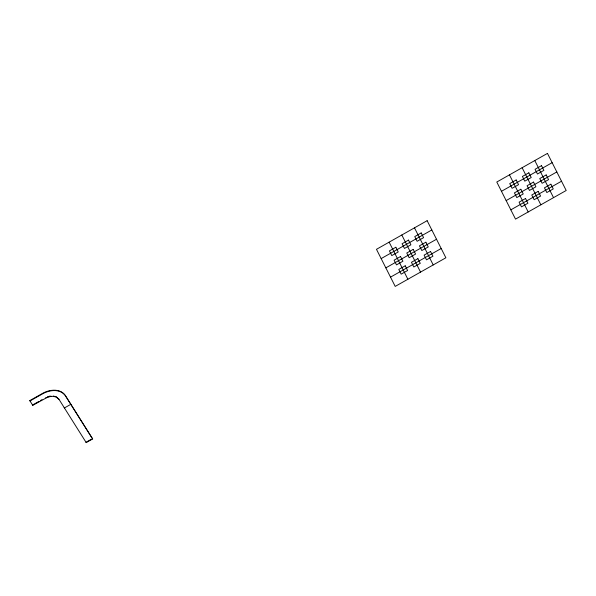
<?xml version="1.0" encoding="UTF-8"?>
<svg xmlns="http://www.w3.org/2000/svg" width="596" height="596" viewBox="0 0 596 596"><rect width="100%" height="100%" fill="white"/><g stroke="black" fill="none" stroke-linecap="round" stroke-linejoin="round"><path stroke-width="0.89" d="M64.569 394.448L64.748 394.798C59.168 388.592 49.282 390.037 42.696 393.77L29.979 400.952L29.8 400.601L42.517 393.412C49.356 389.456 60.442 388.078 65.344 395.632L92.648 438.969L86.211 442.605L58.788 399.007L55.629 396.511L58.967 399.357M38.882 401.436L32.571 404.997L32.75 405.355L47.687 397.145L51.956 396.28L55.808 396.862M40.461 400.542L42.033 399.655M381.157 258.59L431.832 229.959M501.474 191.301L552.149 162.671M385.843 267.865L436.518 239.234M506.153 200.576L556.828 171.946M90.86 439.52L86.033 442.254L86.211 442.605M390.522 277.133L441.196 248.502M510.839 209.844L561.514 181.221M51.114 396.34L50.079 396.102L49.222 396.28L49.401 396.631M55.108 396.631L53.409 395.99L53.588 396.34M65.165 395.275L92.648 438.969M29.8 400.601L32.75 405.355M534.791 160.555L553.535 197.649M522.126 167.714L540.863 204.808M509.453 174.866L528.198 211.967M414.481 227.843L433.217 264.937M401.808 234.995L420.545 272.096M389.143 242.155L407.88 279.248M70.648 403.984L70.827 404.334L64.39 407.969L64.212 407.619M48.537 396.862L47.509 396.794L47.687 397.145M46.846 397.487L45.825 397.532L46.004 397.882M427.146 220.684L376.471 249.314L395.208 286.408L445.882 257.777L427.146 220.684M547.463 153.395L496.788 182.026L515.525 219.119L566.2 190.489L547.463 153.395M395.856 247.258L389.419 250.894L391.796 255.602L398.232 251.966L395.856 247.258M408.521 240.099L402.084 243.734L404.468 248.443L410.897 244.807L408.521 240.099M421.193 232.939L414.756 236.575L417.133 241.291L423.57 237.655L421.193 232.939M516.166 179.97L509.736 183.605L512.113 188.314L518.55 184.678L516.166 179.97M528.838 172.81L522.401 176.446L524.778 181.162L531.215 177.526L528.838 172.81M541.503 165.651L535.066 169.286L537.45 174.002L543.887 170.367L541.503 165.651M400.534 256.533L394.105 260.169L396.482 264.877L402.918 261.242L400.534 256.533M413.207 249.374L406.77 253.009L409.147 257.718L415.583 254.082L413.207 249.374M425.872 242.214L419.435 245.85L421.819 250.566L428.256 246.923L425.872 242.214M520.852 189.245L514.415 192.88L516.799 197.589L523.236 193.953L520.852 189.245M533.524 182.085L527.087 185.721L529.464 190.429L535.901 186.794L533.524 182.085M546.189 174.926L539.752 178.562L542.137 183.277L548.573 179.642L546.189 174.926M405.22 265.801L398.784 269.437L401.168 274.153L407.604 270.517L405.22 265.801M417.893 258.649L411.456 262.285L413.833 266.993L420.269 263.358L417.893 258.649M430.558 251.49L424.121 255.125L426.505 259.834L432.942 256.198L430.558 251.49M525.538 198.513L519.101 202.156L521.485 206.864L527.914 203.229L525.538 198.513M538.203 191.361L531.774 194.996L534.15 199.705L540.587 196.069L538.203 191.361M550.875 184.201L544.439 187.837L546.823 192.545L553.252 188.91L550.875 184.201"/></g></svg>
